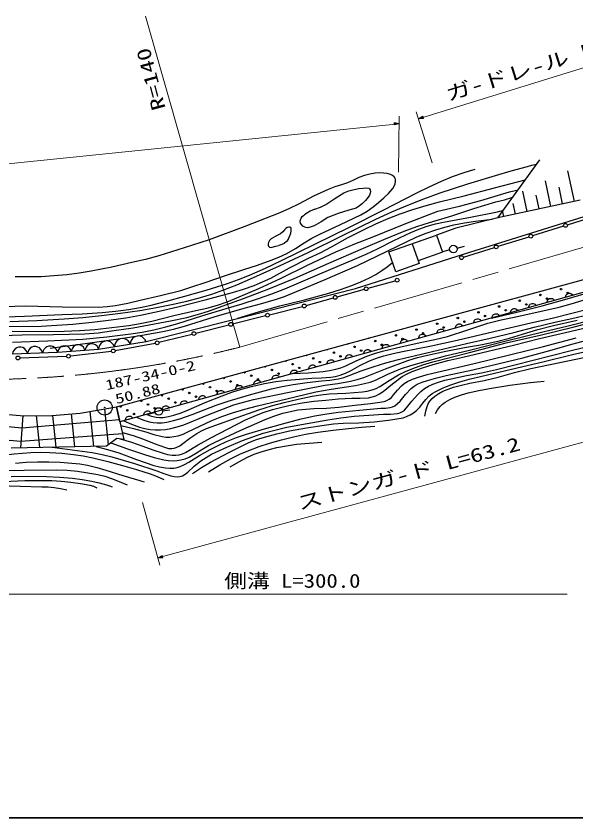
# Model space of a CAD drawing. Units: millimetres, scale not verified. Extents: x 40000 to 680000, y 20000 to 380000.
# Drawn here: x 175244 to 249090, y 205000 to 310832 of the extents above; entities that cross this region are included whole.
import ezdxf
from ezdxf.enums import TextEntityAlignment as Align

# ---------------------------------------------------------------- set-up
doc = ezdxf.new("R2010")
doc.units = ezdxf.units.MM
doc.header["$LTSCALE"] = 1000
doc.linetypes.add('CHAIN', pattern=[18.5, 12, -1.5, 3.5, -1.5])
for name, color, linetype, lineweight in [('M-BGD', 7, 'Continuous', 25), ('M-BGD-HTXT', 7, 'Continuous', 13), ('M-BMK', 2, 'CHAIN', 13), ('M-TTL-BAND', 7, 'Continuous', 25)]:
    doc.layers.add(name, color=color, linetype=linetype, lineweight=lineweight)
doc.layers.add('M-BMK-SRVR', color=7, linetype='Continuous')
doc.styles.add('ＭＳ ゴシック', font='')
doc.styles.get('ＭＳ ゴシック').set_extended_font_data('MS Gothic')

# ---------------------------------------------------------------- blocks, each defined once
blk = doc.blocks.new('BUHIN41')
at = {"color": 7, "linetype": 'Continuous', "lineweight": 25}
blk.add_lwpolyline([(-282, 955), (-481, 818), (-633, 649), (-788, 400), (-841, 157), (-846, -89), (-758, -385), (-620, -588), (-444, -764), (-179, -889), (40, -943), (282, -955)], dxfattribs=at)
blk = doc.blocks.new('BUHIN42')
at = {"color": 7, "linetype": 'Continuous', "lineweight": 25}
blk.add_lwpolyline([(-291, 853), (-465, 722), (-597, 563), (-728, 333), (-766, 110), (-762, -112), (-672, -377), (-539, -555), (-373, -708), (-128, -811), (71, -852), (291, -853)], dxfattribs=at)
blk = doc.blocks.new('BUHIN43')
at = {"color": 7, "linetype": 'Continuous', "lineweight": 25}
blk.add_lwpolyline([(-421, 970), (-613, 800), (-751, 601), (-882, 320), (-906, 56), (-880, -204), (-749, -504), (-577, -701), (-368, -863), (-73, -960), (165, -989), (421, -970)], dxfattribs=at)
blk = doc.blocks.new('BUHIN45')
at = {"color": 7, "linetype": 'Continuous', "lineweight": 25}
blk.add_lwpolyline([(251, -432), (131, -456), (17, -453), (-126, -426), (-233, -361), (-322, -277), (-400, -142), (-429, -23), (-432, 102), (-386, 242), (-332, 342), (-251, 432)], dxfattribs=at)
blk = doc.blocks.new('BUHIN67')
at = {"color": 7, "linetype": 'Continuous', "lineweight": 25}
blk.add_circle((0, 0), 249, dxfattribs=at)
blk = doc.blocks.new('BUHIN69')
at = {"color": 7, "linetype": 'Continuous', "lineweight": 25}
blk.add_circle((0, 0), 249, dxfattribs=at)
blk = doc.blocks.new('BUHIN70')
at = {"color": 7, "linetype": 'Continuous', "lineweight": 25}
blk.add_circle((0, 0), 249, dxfattribs=at)
blk = doc.blocks.new('BUHIN78')
at = {"color": 7, "linetype": 'Continuous', "lineweight": 25}
blk.add_circle((0, 0), 498, dxfattribs=at)
blk = doc.blocks.new('BUHIN80_1')
at = {"color": 6, "linetype": 'Continuous', "lineweight": 25}
for radius in [995, 30]:
    blk.add_circle((0, 0), radius, dxfattribs=at)

msp = doc.modelspace()

# ---------------------------------------------------------------- linework, layer by layer
at = {"layer": 'M-BGD'}
for p, q in [((238795, 284208), (244314, 291870)), ((248888, 286366), (248023, 290413)), ((234390, 279451), (267056, 289675)), ((245783, 285702), (245061, 289075)), ((247336, 286034), (246859, 288260)), ((242677, 285038), (242100, 287738)), ((244230, 285370), (243840, 287192)), ((249665, 286532), (238795, 284208)), ((241124, 284706), (240823, 286113)), ((239571, 284374), (239404, 285155)), ((238795, 284208), (233238, 282858)), ((247955, 283279), (252049, 284551)), ((233238, 282858), (230703, 281934)), ((243384, 281860), (247478, 283131)), ((224402, 279696), (230703, 281934)), ((230703, 281934), (231510, 279663)), ((238812, 280440), (242906, 281712)), ((227470, 280785), (228399, 278170)), ((233412, 280206), (234378, 280468)), ((220025, 274894), (234390, 279451)), ((225331, 277080), (224402, 279696)), ((231510, 279663), (228276, 278514)), ((232444, 279957), (231472, 279721)), ((234241, 279021), (238335, 280292)), ((228399, 278170), (225331, 277080)), ((188494, 259268), (251413, 276421)), ((221664, 274905), (225265, 275904)), ((251825, 274842), (188951, 257276)), ((203729, 270759), (220025, 274894)), ((217582, 273773), (221182, 274772)), ((213499, 272641), (217100, 273640)), ((208650, 271419), (213016, 272514)), ((203799, 270204), (208165, 271298)), ((192391, 267869), (203729, 270759)), ((198947, 268988), (203314, 270082)), ((194096, 267772), (198462, 268866)), ((186125, 266879), (192391, 267869)), ((180731, 266472), (186125, 266879)), ((188312, 266687), (193608, 267666)), ((174761, 266268), (180731, 266472)), ((175743, 265717), (181915, 265937)), ((182413, 265976), (187818, 266612)), ((146544, 259122), (176024, 256487)), ((163429, 259232), (176259, 258084)), ((180008, 258124), (183679, 258439)), ((182505, 258338), (182950, 253979)), ((183679, 258439), (188494, 259268)), ((184965, 258661), (185438, 254026)), ((186888, 258992), (187374, 254223)), ((188494, 259268), (189481, 254966)), ((188951, 257276), (188494, 259268)), ((193578, 258513), (192615, 258245)), ((194554, 258725), (195542, 258881)), ((146298, 257373), (175883, 254729)), ((176154, 258093), (175811, 253844)), ((176024, 256487), (188884, 257569)), ((176259, 258084), (180008, 258124)), ((177893, 258101), (178321, 253892)), ((180046, 258127), (180473, 253932)), ((175883, 254729), (189304, 255738)), ((188534, 255084), (187152, 254058)), ((189481, 254966), (188534, 255084)), ((187152, 254058), (174601, 253821)), ((579000, 205000), (58000, 205000)), ((579000, 205000), (58000, 205000))]:
    msp.add_line(p, q, dxfattribs=at)
for points in [[(174433, 270520), (178005, 270662), (181579, 270865), (184042, 271053), (186497, 271300), (189036, 271609), (191576, 271980), (193771, 272357), (195966, 272796), (197768, 273212), (199564, 273690), (201045, 274141), (202516, 274653), (204358, 275374), (206187, 276155), (209978, 277865), (213750, 279631), (218223, 281843), (222717, 284034), (224791, 284979), (226898, 285871), (229038, 286707), (231199, 287486), (234816, 288667), (238460, 289795), (240566, 290420), (242698, 290990), (243290, 291136), (243892, 291284)], [(171365, 271037), (176345, 271235), (181335, 271427), (183959, 271534), (186582, 271701), (188355, 271874), (190130, 272108), (191609, 272358), (193075, 272667), (195283, 273226), (197488, 273847), (200318, 274659), (203124, 275527), (204580, 276051), (206023, 276634), (208150, 277579), (210253, 278579), (214724, 280783), (219219, 282972), (223665, 285230), (228106, 287521), (229713, 288313), (231353, 289053), (232828, 289636), (234334, 290167), (235054, 290408), (235776, 290645)], [(172200, 272448), (176490, 272577), (181324, 272465), (186172, 272414), (187265, 272498), (188350, 272642), (189979, 272948), (191609, 273316), (194291, 273944), (196962, 274632), (198579, 275118), (200187, 275664), (202737, 276551), (205305, 277381), (207093, 277957), (208874, 278594), (209919, 279023), (210938, 279506), (212100, 280165), (213242, 280883), (214269, 281498), (215325, 282060), (218032, 283302), (220712, 284597), (221538, 285097), (222343, 285655), (223067, 286217), (223747, 286821), (224361, 287428), (224937, 288085), (225111, 288369), (225238, 288695), (225293, 288978), (225286, 289263), (225229, 289456), (225113, 289626), (224905, 289788), (224649, 289908), (224182, 290041), (223718, 290111), (223179, 290123), (222623, 290074), (221908, 289951), (221213, 289771), (220473, 289506), (219743, 289180), (218969, 288840), (218171, 288556), (217282, 288285), (216414, 287957), (214482, 287038), (212582, 286067), (211328, 285426), (210050, 284839), (205398, 283058), (200724, 281303), (197406, 280223), (194072, 279201), (192310, 278718), (190525, 278290), (187860, 277699), (185173, 277163), (183555, 276895), (181930, 276687), (180249, 276532), (178552, 276435), (176831, 276401), (175110, 276427)], [(234334, 287120), (238367, 288152), (242402, 289215)], [(174719, 269238), (178165, 269201), (181610, 269225), (183615, 269322), (185618, 269478), (187864, 269716), (190104, 270013), (191631, 270268), (193155, 270584), (196033, 271298), (198941, 271958), (200391, 272297), (201834, 272696), (203099, 273130), (204355, 273625), (207258, 274878), (210129, 276182), (213756, 277979), (217407, 279721), (219906, 280764), (222439, 281756), (226647, 283445), (230875, 285078), (233719, 285744), (236557, 286470), (238441, 287074), (240343, 287620), (240904, 287768), (241465, 287915)], [(214650, 285346), (215395, 285622), (216120, 285956), (217292, 286751), (218487, 287490), (219154, 287747), (219860, 287953), (220433, 288072), (221047, 288137), (221410, 288148), (221763, 288099), (221879, 288025), (221953, 287907), (221991, 287694), (221968, 287471), (221857, 287184), (221691, 286921), (221330, 286484), (220936, 286100), (220541, 285763), (220115, 285479), (219634, 285323), (219119, 285220), (217732, 284769), (216352, 284257), (215481, 283681), (214572, 283154), (214146, 282998), (213709, 282901), (213472, 282917), (213244, 282992), (213047, 283120), (212880, 283302), (212781, 283491), (212736, 283709), (212758, 283944), (212842, 284166), (212983, 284364), (213170, 284523), (213235, 284568), (213309, 284617)], [(172088, 268632), (176052, 268744), (180179, 268782), (184299, 268880), (186078, 269044), (187852, 269267), (190674, 269699), (193498, 270192), (195630, 270593), (197748, 271052), (199185, 271437), (200615, 271882), (202927, 272697), (205230, 273573), (208587, 274850), (211925, 276184), (216479, 278213), (221060, 280206), (223743, 281355), (226448, 282448), (228111, 283047), (229794, 283590), (232703, 284475), (235600, 285418), (237061, 285890), (238540, 286305), (239649, 286598), (240745, 286915)], [(173953, 269842), (178542, 269919), (180640, 270014), (182744, 270170), (185282, 270420), (187809, 270729), (189734, 271013), (191660, 271358), (194121, 271878), (196572, 272458), (200190, 273370), (203801, 274342), (205231, 274788), (206640, 275291), (207757, 275747), (208850, 276257), (211322, 277589), (213821, 278867), (215346, 279589), (216844, 280364), (218975, 281545), (221138, 282675), (222706, 283411), (224308, 284098), (225923, 284725), (227557, 285295), (229316, 285837), (231090, 286322), (232710, 286729), (234334, 287120)], [(174784, 267811), (179410, 267963), (184036, 268175), (187209, 268494), (190378, 268872), (191897, 269117), (193405, 269421), (195008, 269809), (196597, 270255), (199760, 271282), (202952, 272254), (205084, 272870), (207208, 273545), (208968, 274169), (210708, 274850), (215289, 276824), (219892, 278742), (221419, 279408), (222921, 280129), (225089, 281220), (227291, 282260), (228374, 282706), (229476, 283095), (230550, 283400), (231640, 283648), (235194, 284299), (238731, 285008), (239064, 285077), (239406, 285148)], [(214650, 285346), (214055, 285066), (213483, 284731), (213400, 284677), (213309, 284617)], [(179746, 267002), (184687, 267657), (189635, 268359), (192126, 268746), (194603, 269192), (196024, 269514), (197442, 269897), (201375, 271128), (205322, 272301), (207468, 272844), (209594, 273445), (210668, 273818), (211721, 274246), (216005, 276046), (220262, 277900), (224176, 279815), (228110, 281674), (229341, 282171), (230595, 282613), (231784, 282968), (232989, 283264), (234412, 283537), (235855, 283753), (236935, 283890), (238022, 284020)], [(211125, 281340), (211312, 281721), (211471, 282194), (211527, 282506), (211519, 282791), (211471, 282904), (211375, 282977), (211203, 282987), (211015, 282933), (210808, 282802), (210636, 282621), (210411, 282342), (210144, 282109), (209505, 281789), (208884, 281408), (208690, 281203), (208536, 280950), (208481, 280771), (208489, 280593), (208561, 280451), (208686, 280343), (208849, 280301), (209039, 280319), (209491, 280444), (209910, 280541)], [(211125, 281340), (210894, 281060), (210621, 280824), (210286, 280662), (209910, 280541)], [(204475, 270948), (207238, 271793), (210018, 272581), (213270, 273386), (216511, 274251), (218030, 274740), (219542, 275291), (220723, 275770), (221880, 276303), (222700, 276742), (223496, 277236), (224204, 277752), (224895, 278310)], [(237934, 270961), (241281, 271738), (244623, 272574), (247932, 273504), (251227, 274492), (251533, 274585), (251849, 274681)], [(211768, 263651), (213758, 263757), (215763, 263925), (216598, 264038), (217419, 264210), (218082, 264418), (218727, 264683), (220102, 265339), (221496, 265937), (222530, 266301), (223594, 266611), (226179, 267240), (228775, 267809), (230472, 268139), (232153, 268529), (234810, 269439), (237484, 270292), (239215, 270725), (240962, 271101), (243914, 271737), (246861, 272433), (248455, 272857), (250042, 273341)], [(192494, 258266), (193112, 258047), (193737, 257890), (194179, 257850), (194636, 257869), (195343, 257986), (196037, 258161), (197026, 258485), (197992, 258864), (200194, 259822), (202410, 260720), (203686, 261188), (204983, 261599), (206492, 261990), (208020, 262324), (209492, 262580), (210986, 262778), (212613, 262930), (214265, 263024), (215522, 263063), (216762, 263161), (217395, 263271), (218011, 263438), (218684, 263698), (219348, 264021), (220599, 264694), (221870, 265310), (222794, 265681), (223737, 265996), (224964, 266315), (226219, 266579), (229828, 267284), (233423, 268047), (238273, 269198), (243138, 270323), (245942, 270965), (248732, 271666), (250442, 272117)], [(189277, 255856), (190687, 255454), (192069, 254999), (193477, 254415), (194944, 253873), (195367, 253780), (195787, 253748), (196086, 253782), (196382, 253878), (196826, 254129), (197251, 254439), (198155, 255121), (199070, 255737), (199693, 256081), (200357, 256379), (203796, 257649), (207245, 258858), (208914, 259380), (210609, 259846), (212457, 260289), (214321, 260675), (215429, 260847), (216553, 260961), (218734, 261060), (220925, 261220), (221570, 261328), (222206, 261495), (222722, 261696), (223223, 261956), (224435, 262744), (225687, 263485), (226617, 263926), (227571, 264311), (228887, 264782), (230231, 265198), (235065, 266438), (239891, 267720), (244376, 268727), (248849, 269794), (253424, 270996)], [(191120, 257882), (191950, 257561), (192798, 257298), (193329, 257194), (193869, 257150), (194495, 257168), (195124, 257247), (195990, 257433), (196852, 257681), (198473, 258245), (200067, 258863), (201621, 259457), (203202, 259996), (206049, 260833), (208924, 261615), (210356, 261937), (211797, 262200), (213643, 262463), (215513, 262669), (216640, 262784), (217753, 262957), (218475, 263138), (219192, 263380), (220759, 263987), (222354, 264540), (224016, 265046), (225704, 265497), (230169, 266580), (234657, 267607), (237779, 268302), (240885, 269056), (243597, 269780), (246323, 270446), (248553, 270907), (250778, 271428)], [(188974, 255029), (190483, 254573), (191973, 254060), (193292, 253563), (194629, 253124), (195230, 252980), (195843, 252896), (196304, 252886), (196768, 252937), (197196, 253055), (197605, 253230), (199261, 254224), (200936, 255159), (203200, 256369), (205510, 257535), (206671, 258044), (207857, 258499), (209056, 258891), (210281, 259229), (211627, 259534), (212994, 259782), (214530, 259995), (216083, 260150), (217786, 260300), (219512, 260391), (220637, 260398), (221748, 260465), (222221, 260562), (222679, 260718), (223172, 260958), (223650, 261260), (224909, 262293), (226188, 263265), (226833, 263619), (227510, 263922), (228863, 264400), (230241, 264824), (232205, 265352), (234187, 265824), (237534, 266585), (240872, 267406), (244280, 268263), (247716, 269066), (252575, 270194)], [(189057, 256812), (190722, 256416), (192383, 255957), (193432, 255621), (194497, 255344), (195007, 255275), (195521, 255265), (196067, 255324), (196606, 255444), (197271, 255663), (197912, 255939), (199469, 256721), (201054, 257451), (202401, 257981), (203777, 258457), (205431, 258951), (207102, 259387), (210940, 260335), (214792, 261224), (216787, 261594), (218810, 261907), (220024, 262087), (221220, 262325), (221948, 262528), (222665, 262792), (224299, 263551), (225958, 264254), (227321, 264717), (228713, 265127), (231870, 265970), (235052, 266758), (239889, 267972), (244738, 269153), (248042, 269930), (251342, 270769)], [(189454, 257416), (190488, 256976), (191539, 256593), (192213, 256408), (192912, 256280), (193602, 256215), (194294, 256211), (194972, 256268), (195652, 256386), (196514, 256611), (197362, 256895), (200663, 258230), (203979, 259506), (205249, 259890), (206545, 260220), (211262, 261201), (215989, 262122), (217676, 262345), (219348, 262627), (220235, 262856), (221107, 263143), (223992, 264290), (226900, 265381), (228190, 265766), (229497, 266093), (231942, 266612), (234399, 267072), (236514, 267447), (238624, 267882), (240331, 268329), (242034, 268837), (244072, 269451), (246127, 270006), (249260, 270697)], [(185795, 254033), (187314, 253631), (188813, 253173), (191113, 252309), (193430, 251504), (194177, 251320), (194950, 251193), (195505, 251149), (196057, 251165), (196487, 251236), (196910, 251366), (197479, 251628), (198037, 251953), (199437, 252823), (200843, 253626), (201904, 254176), (202996, 254674), (204309, 255192), (205640, 255652), (208332, 256452), (211055, 257198), (212847, 257658), (214650, 258058), (216212, 258333), (217794, 258550), (220560, 258836), (223341, 259063), (223969, 259078), (224576, 259153), (224902, 259252), (225206, 259409), (225569, 259693), (225895, 260023), (226603, 260873), (227361, 261685), (227744, 261982), (228163, 262228), (228816, 262513), (229496, 262743), (230726, 263100), (231967, 263397), (235478, 264150), (238980, 264963), (242076, 265728), (245156, 266550), (248733, 267568), (252326, 268527)], [(187743, 254497), (189964, 253695), (192196, 252953), (193460, 252589), (194757, 252278), (195370, 252174), (195984, 252130), (196480, 252158), (196973, 252246), (197532, 252412), (198069, 252636), (198920, 253098), (199749, 253617), (200612, 254140), (201505, 254612), (204794, 256134), (208110, 257603), (209264, 258031), (210449, 258407), (211420, 258655), (212401, 258845), (213451, 258971), (214509, 259037), (216170, 259098), (217824, 259219), (219913, 259492), (222006, 259704), (222897, 259810), (223799, 259978), (224130, 260085), (224440, 260249), (224758, 260510), (225042, 260823), (225546, 261456), (226083, 262034), (226450, 262333), (226854, 262586), (227511, 262888), (228200, 263138), (229481, 263512), (230792, 263831), (235645, 264987), (240498, 266151), (244814, 267230), (249124, 268370)], [(180015, 253924), (182655, 253602), (185299, 253220), (186596, 252976), (187889, 252673), (190846, 251777), (193792, 250822), (194719, 250450), (195665, 250135), (196097, 250047), (196543, 250019), (196865, 250063), (197176, 250168), (197558, 250374), (197909, 250632), (198748, 251413), (199629, 252150), (200305, 252593), (201024, 252993), (203051, 253926), (205098, 254803), (206460, 255320), (207851, 255783), (209386, 256198), (210944, 256557), (213646, 257077), (216371, 257541), (218101, 257802), (219837, 258004), (221763, 258178), (223721, 258293), (224630, 258308), (225533, 258384), (225881, 258476), (226200, 258622), (226493, 258834), (226762, 259108), (227451, 260006), (228173, 260847), (228634, 261277), (229134, 261660), (229650, 261975), (230209, 262244), (230978, 262532), (231781, 262767), (233227, 263104), (234667, 263379), (236639, 263743), (238613, 264170), (243437, 265422), (248283, 266645), (252816, 267754)], [(198519, 250447), (199700, 251231), (200912, 251963), (203404, 253283), (205926, 254550), (206967, 254932), (208029, 255257), (209656, 255706), (211303, 256099), (213573, 256506), (215866, 256856), (217115, 257016), (218379, 257117), (220438, 257167), (222487, 257277), (224380, 257516), (226284, 257818), (226763, 257974), (227220, 258187), (227643, 258453), (228043, 258775), (228483, 259233), (228884, 259737), (229275, 260230), (229708, 260676), (230130, 261004), (230599, 261290), (231569, 261750), (232568, 262156), (233771, 262570), (234998, 262929), (239852, 264072), (244708, 265211), (248620, 266164), (252549, 267059)], [(229155, 258012), (229276, 258677), (229452, 259313), (229610, 259671), (229825, 260009), (230128, 260351), (230481, 260657), (230990, 261005), (231535, 261304), (232225, 261606), (232942, 261854), (234003, 262138), (235097, 262368), (236965, 262742), (238818, 263173), (240964, 263768), (243136, 264307), (248012, 265348), (252908, 266348)], [(230550, 258378), (230832, 258864), (231165, 259316), (231485, 259622), (231848, 259883), (232470, 260224), (233120, 260512), (234000, 260844), (234891, 261116), (236296, 261425), (237709, 261674), (240391, 262097), (243086, 262460), (243986, 262563), (244887, 262661)], [(200613, 250694), (202111, 251596), (203637, 252443), (204777, 252998), (205943, 253497), (207291, 254005), (208670, 254459), (210236, 254911), (211824, 255307), (213435, 255645), (215059, 255924), (217078, 256200), (219104, 256416), (220826, 256568), (222559, 256706)], [(161202, 254167), (166132, 253429), (171081, 252723), (171937, 252724), (172805, 252787), (175003, 253037), (177209, 253228), (178445, 253257), (179684, 253225), (181261, 253126), (182843, 252966), (184117, 252775), (185389, 252522), (187341, 252057), (189277, 251533), (191110, 251006), (192937, 250417), (193843, 250053), (194740, 249648)], [(203479, 251332), (204610, 251995), (205769, 252604), (206664, 252997), (207592, 253339), (208606, 253644), (209645, 253894), (210932, 254132), (212236, 254312), (213893, 254473), (215565, 254589)], [(175189, 251816), (176571, 251946), (178057, 251992), (179548, 251978), (181082, 251941), (182612, 251843), (183654, 251721), (184684, 251540), (185883, 251246), (187071, 250893), (189312, 250178), (191564, 249523), (191852, 249442), (192150, 249359)], [(172079, 250790), (176331, 250907), (180575, 250963), (181971, 250886), (183365, 250748), (184704, 250563), (186042, 250317), (186942, 250096), (187825, 249817), (188865, 249408), (189900, 248950)], [(174587, 250078), (176912, 250104), (179241, 250070), (180958, 249983), (182683, 249835), (183974, 249677), (185254, 249461), (186226, 249237), (187194, 248953), (187555, 248835), (187916, 248715)], [(172917, 248881), (175777, 248770), (178655, 248718), (179472, 248692), (180293, 248604), (181120, 248463), (181954, 248294)], [(173627, 249401), (176409, 249524), (178185, 249549), (179959, 249515), (181214, 249443), (182472, 249310), (183723, 249154), (184962, 248938), (185446, 248766), (185913, 248547)]]:
    msp.add_lwpolyline(points, dxfattribs=at)
for centre, radius in [((244408, 274023), 99.5), ((247132, 274784), 99.5), ((248003, 274294), 99.5), ((241683, 273262), 99.5), ((245279, 273533), 99.5), ((213258, 272574), 249), ((238959, 272501), 99.5), ((239831, 272010), 99.5), ((242555, 272771), 99.5), ((233511, 270979), 99.5), ((236235, 271740), 99.5), ((237107, 271249), 99.5), ((230787, 270218), 99.5), ((234382, 270488), 99.5), ((228063, 269457), 99.5), ((228934, 268966), 99.5), ((231658, 269727), 99.5), ((193854, 267711), 249), ((222615, 267935), 99.5), ((225339, 268696), 99.5), ((226210, 268205), 99.5), ((188066, 266641), 249), ((219891, 267173), 99.5), ((220762, 266683), 99.5), ((223486, 267444), 99.5), ((175493, 265708), 249), ((182165, 265946), 249), ((214442, 265651), 99.5), ((217167, 266412), 99.5), ((218038, 265922), 99.5), ((211718, 264890), 99.5), ((215314, 265160), 99.5), ((208994, 264129), 99.5), ((209866, 263638), 99.5), ((212590, 264399), 99.5), ((203546, 262607), 99.5), ((206270, 263368), 99.5), ((207141, 262877), 99.5), ((200822, 261846), 99.5), ((201693, 261355), 99.5), ((204417, 262116), 99.5), ((195374, 260324), 99.5), ((198098, 261085), 99.5), ((198969, 260594), 99.5), ((189054, 259292), 99.5), ((191778, 260053), 99.5), ((192650, 259562), 99.5), ((196245, 259833), 99.5), ((189926, 258801), 99.5), ((190797, 258311), 99.5), ((193521, 259072), 99.5)]:
    msp.add_circle(centre, radius, dxfattribs=at)
for centre, start, end in [((221743, 268425), 259.13104, 311.36785), ((216295, 266903), 227.94262, 342.55627), ((219019, 267664), 241.22251, 329.27638), ((213571, 266142), 216.42748, 354.07141), ((208123, 264620), 195.45118, 15.04771), ((210847, 265381), 205.75868, 4.74021), ((205399, 263859), 185.1503, 25.34859), ((202675, 263098), 174.50349, 35.99541), ((197227, 261575), 149.85392, 60.64497), ((199951, 262337), 163.03442, 47.46447), ((194502, 260814), 132.26992, 78.22897)]:
    msp.add_arc(centre, 99.5, start, end, dxfattribs=at)
at = {"layer": 'M-BGD-HTXT'}
for p, q in [((204749, 267126), (192326, 310832)), ((228317, 297253), (260318, 307190)), ((225761, 297628), (225674, 290236)), ((230115, 291463), (228021, 298208)), ((159335, 289792), (225749, 296628)), ((193935, 239309), (256854, 256462)), ((191936, 246643), (194198, 238344)), ((63766, 234533), (247931, 234533))]:
    msp.add_line(p, q, dxfattribs=at)
for points in [[(228317, 297253), (228986, 297291), (228890, 297601)], [(228445, 297293), (228866, 297543), (228933, 297325)], [(228507, 297312), (228850, 297512), (228903, 297341)], [(228570, 297332), (228834, 297482), (228872, 297358)], [(228632, 297351), (228817, 297451), (228842, 297374)], [(225749, 296628), (225101, 296798), (225098, 296473)], [(225616, 296629), (225139, 296521), (225141, 296749)], [(225551, 296630), (225163, 296545), (225165, 296724)], [(225485, 296631), (225188, 296569), (225190, 296699)], [(225420, 296632), (225213, 296594), (225214, 296675)], [(193935, 239309), (194605, 239323), (194520, 239637)], [(194064, 239344), (194493, 239579), (194553, 239359)], [(194127, 239361), (194476, 239549), (194523, 239376)], [(194191, 239379), (194459, 239519), (194493, 239394)], [(194254, 239396), (194442, 239489), (194464, 239411)]]:
    msp.add_lwpolyline(points, close=True, dxfattribs=at)
for points in [[(228381, 297273), (228882, 297573), (228964, 297309), (228383, 297274)], [(228806, 297405), (228696, 297371), (228801, 297421), (228811, 297390), (228696, 297371)], [(225683, 296629), (225114, 296497), (225117, 296773), (225681, 296629)], [(225238, 296634), (225353, 296633), (225237, 296618), (225238, 296650), (225353, 296633)], [(194000, 239326), (194511, 239609), (194583, 239342), (194001, 239327)], [(194429, 239443), (194318, 239413), (194425, 239459), (194434, 239428), (194318, 239413)]]:
    msp.add_lwpolyline(points, dxfattribs=at)
at = {"layer": 'M-BMK'}
msp.add_line((204749, 267126), (259978, 283187), dxfattribs=at)
msp.add_arc((170466, 402864), 140000, 267.58797, 284.17442, dxfattribs=at)
at = {"layer": 'M-TTL-BAND'}
msp.add_line((40000, 205000), (579000, 205000), dxfattribs=at)

# ---------------------------------------------------------------- block references
at = {"layer": 'M-BGD', "rotation": 255.48932}
for name, p in [('BUHIN70', (247716, 283205)), ('BUHIN70', (243145, 281786)), ('BUHIN78', (232930, 280076)), ('BUHIN70', (238573, 280366)), ('BUHIN70', (234002, 278947)), ('BUHIN69', (225505, 275970)), ('BUHIN69', (221423, 274838)), ('BUHIN45', (248197, 273829)), ('BUHIN69', (217341, 273706)), ('BUHIN45', (245779, 273153)), ('BUHIN45', (240943, 271802)), ('BUHIN45', (243361, 272478)), ('BUHIN67', (208407, 271359)), ('BUHIN45', (236106, 270451)), ('BUHIN45', (238525, 271126)), ('BUHIN67', (203556, 270143)), ('BUHIN45', (233688, 269775)), ('BUHIN43', (191347, 267704)), ('BUHIN67', (198705, 268927)), ('BUHIN45', (228852, 268424)), ('BUHIN45', (231270, 269099)), ('BUHIN42', (185226, 266811)), ('BUHIN43', (187170, 267044)), ('BUHIN43', (189258, 267374)), ('BUHIN45', (226433, 267748)), ('BUHIN41', (175756, 266302)), ('BUHIN41', (177746, 266370)), ('BUHIN41', (179736, 266438)), ('BUHIN42', (181630, 266540)), ('BUHIN42', (183428, 266675)), ('BUHIN45', (221597, 266397)), ('BUHIN45', (224015, 267072)), ('BUHIN45', (219179, 265721)), ('BUHIN45', (214342, 264370)), ('BUHIN45', (216761, 265046)), ('BUHIN45', (209506, 263019)), ('BUHIN45', (211924, 263694)), ('BUHIN45', (207088, 262343)), ('BUHIN45', (202251, 260992)), ('BUHIN45', (204670, 261667)), ('BUHIN45', (199833, 260316)), ('BUHIN45', (194997, 258965)), ('BUHIN45', (197415, 259641)), ('BUHIN45', (192578, 258289)), ('BUHIN78', (194060, 258647)), ('BUHIN45', (190160, 257614))]:
    msp.add_blockref(name, p, dxfattribs=at)
at = {"layer": 'M-BMK-SRVR', "rotation": 255.48932}
msp.add_blockref('BUHIN80_1', (186933, 259172), dxfattribs=at)

# ---------------------------------------------------------------- texts
at = {"layer": 'M-BGD-HTXT', "style": 'ＭＳ ゴシック', "width": 1.35}
for s, height, rotation, p in [('ガ-ドレ-ル L=33.0', 1833, 17.3, (232422, 299071)), ('R=140', 1833, 104.9, (195517, 298808)), ('187-34-0-2', 1320, 12.8, (187281, 261061)), ('50.88', 1320, 14.1, (188599, 259227)), ('ストンガ-ド L=63.2', 1833, 15.2, (212750, 245073))]:
    msp.add_text(s, height=height, rotation=rotation, dxfattribs=at).set_placement(p, align=Align.BOTTOM_LEFT)
at = {"layer": 'M-BGD-HTXT', "style": 'ＭＳ ゴシック', "width": 1.2}
msp.add_text('側溝 L=300.0', height=1833, dxfattribs=at).set_placement((202698, 234833), align=Align.BOTTOM_LEFT)

doc.saveas('drawing.dxf')
